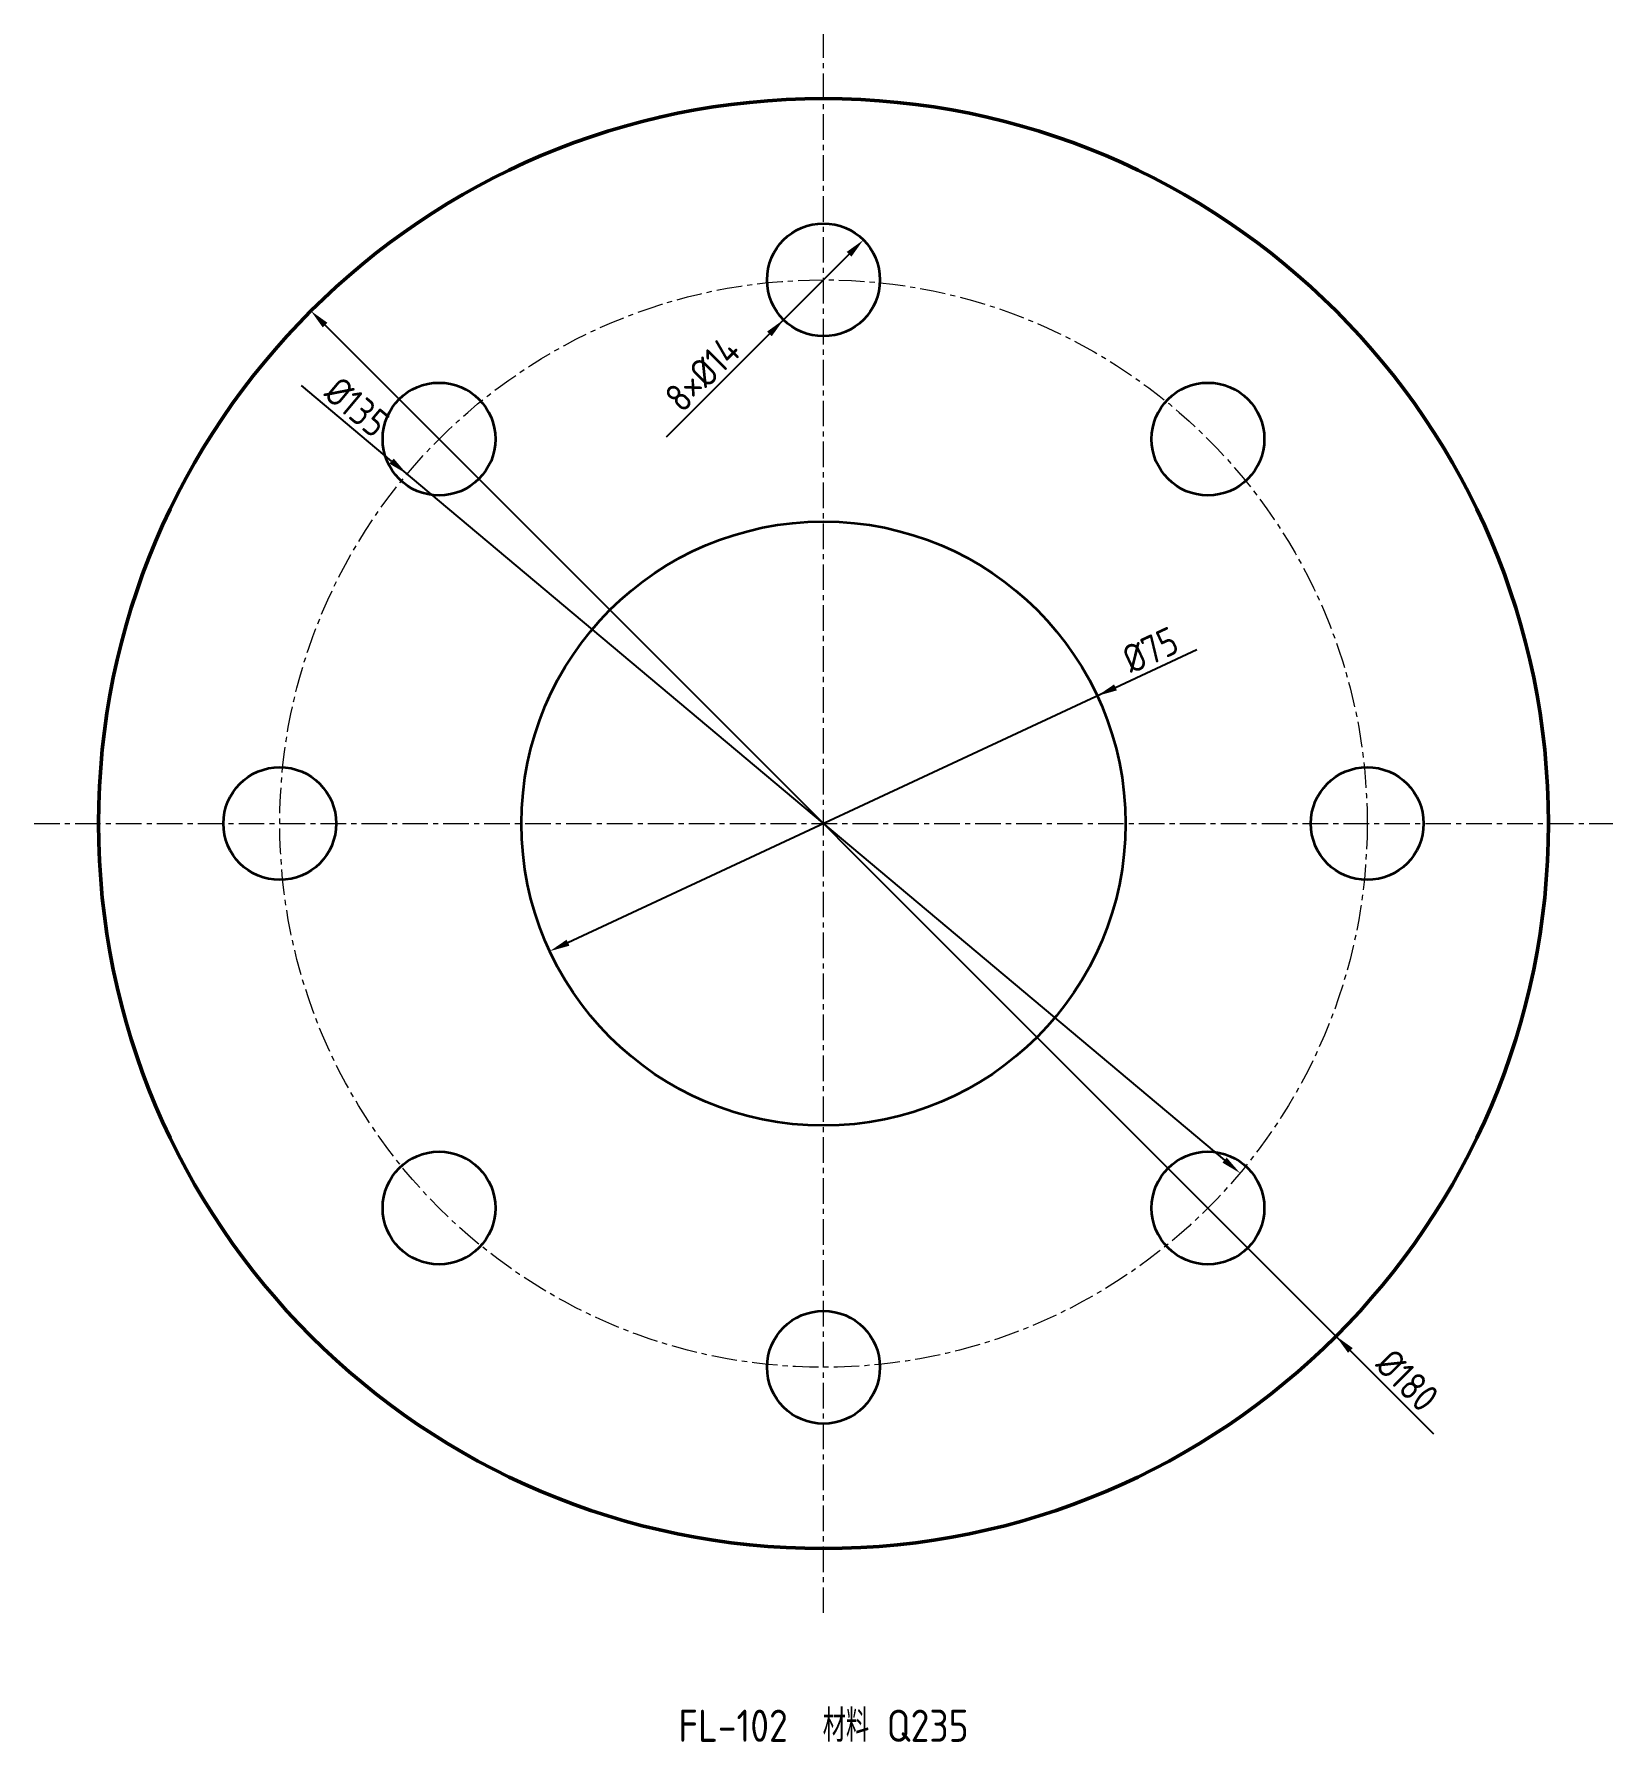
# Model space of a CAD drawing. Header units: millimetres. Extents: x -98 to 98, y -114 to 98.
import ezdxf
from ezdxf.enums import TextEntityAlignment as Align

# ---------------------------------------------------------------- set-up
doc = ezdxf.new("R2010")
doc.units = ezdxf.units.MM
doc.linetypes.add('CENTER', pattern=[5.08, 3.175, -0.635, 0.635, -0.635])
doc.layers.add('BORE', color=7, linetype='Continuous')
for name, color, linetype, lineweight in [('CENTER', 1, 'CENTER', 18), ('DIM', 3, 'Continuous', 18), ('HOLES', 7, 'Continuous', 35), ('OUTLINE', 7, 'Continuous', 50), ('TEXT', 7, 'Continuous', 25)]:
    doc.layers.add(name, color=color, linetype=linetype, lineweight=lineweight)
doc.styles.get("Standard").update_dxf_attribs({"font": 'gbenor.shx', "bigfont": 'gbcbig.shx'})
doc.dimstyles.new('AGENTCAD', dxfattribs={"dimtxt": 3.5, "dimasz": 2.5, "dimexe": 1.25, "dimexo": 0.625, "dimtad": 1, "dimdsep": 46, "dimtxsty": 'Standard', "dimcen": 2.5, "dimazin": 3, "dimtfac": 1, "dimtmove": 0, "dimatfit": 3})

msp = doc.modelspace()

# ---------------------------------------------------------------- linework, layer by layer
at = {"layer": 'BORE', "lineweight": 35}
msp.add_circle((0, 0), 37.5, dxfattribs=at)
at = {"layer": 'CENTER', "linetype": 'CENTER'}
for p, q in [((0, -98), (0, 98)), ((-98, 0), (98, 0))]:
    msp.add_line(p, q, dxfattribs=at)
msp.add_circle((0, 0), 67.5, dxfattribs=at)
at = {"layer": 'HOLES'}
for centre in [(0, 67.5), (-47.73, 47.73), (47.73, 47.73), (-67.5, 0), (67.5, 0), (-47.73, -47.73), (47.73, -47.73), (0, -67.5)]:
    msp.add_circle(centre, 7, dxfattribs=at)
at = {"layer": 'OUTLINE'}
msp.add_circle((0, 0), 90, dxfattribs=at)

# ---------------------------------------------------------------- texts
at = {"layer": 'TEXT'}
msp.add_text('FL-102  材料 Q235', height=4, dxfattribs=at).set_placement((0, -110), align=Align.TOP_CENTER)

# ---------------------------------------------------------------- dimensions: what is measured, and where the dimension line sits
at = {"layer": 'DIM'}
for p1, p2, text in [((4.95, 72.45), (-4.95, 62.55), '8×Ø14'), ((-63.64, 63.64), (63.64, -63.64), 'Ø180'), ((51.708, -43.388), (-51.708, 43.388), 'Ø135'), ((-33.987, -15.848), (33.987, 15.848), 'Ø75')]:
    msp.add_diameter_dim_2p(p1=p1, p2=p2, text=text, dimstyle='AGENTCAD', override={"dimtxt": 3.5}, dxfattribs=at).render()

doc.saveas('drawing.dxf')
